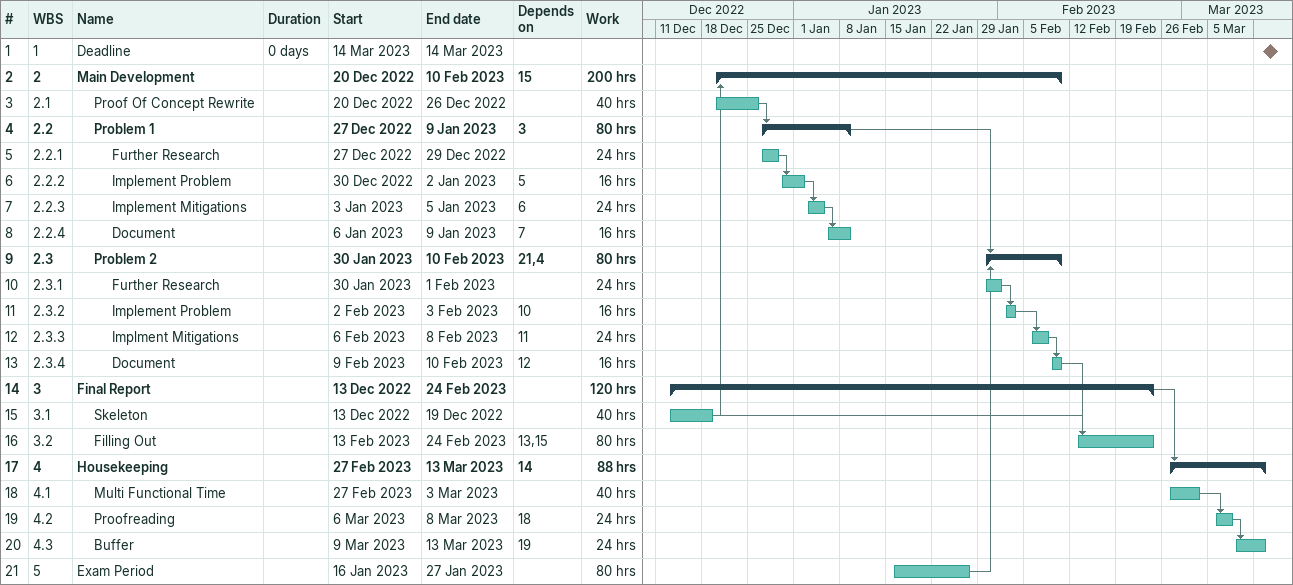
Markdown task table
| ID | WBS | Task | Duration | Start | Finish | Predecessors | Work (h) |
|---|---|---|---|---|---|---|---|
| 1 | 1 | Deadline | 0d | 2023-03-14 | 2023-03-14 |  |  |
| 2 | 2 | **Main Development** |  | 2022-12-20 | 2023-02-10 | 15 | 200 |
| 3 | 2.1 | Proof Of Concept Rewrite |  | 2022-12-20 | 2022-12-26 |  | 40 |
| 4 | 2.2 | **Problem 1** |  | 2022-12-27 | 2023-01-09 | 3 | 80 |
| 5 | 2.2.1 | Further Research |  | 2022-12-27 | 2022-12-29 |  | 24 |
| 6 | 2.2.2 | Implement Problem |  | 2022-12-30 | 2023-01-02 | 5 | 16 |
| 7 | 2.2.3 | Implement Mitigations |  | 2023-01-03 | 2023-01-05 | 6 | 24 |
| 8 | 2.2.4 | Document |  | 2023-01-06 | 2023-01-09 | 7 | 16 |
| 9 | 2.3 | **Problem 2** |  | 2023-01-30 | 2023-02-10 | 21, 4 | 80 |
| 10 | 2.3.1 | Further Research |  | 2023-01-30 | 2023-02-01 |  | 24 |
| 11 | 2.3.2 | Implement Problem |  | 2023-02-02 | 2023-02-03 | 10 | 16 |
| 12 | 2.3.3 | Implment Mitigations |  | 2023-02-06 | 2023-02-08 | 11 | 24 |
| 13 | 2.3.4 | Document |  | 2023-02-09 | 2023-02-10 | 12 | 16 |
| 14 | 3 | **Final Report** |  | 2022-12-13 | 2023-02-24 |  | 120 |
| 15 | 3.1 | Skeleton |  | 2022-12-13 | 2022-12-19 |  | 40 |
| 16 | 3.2 | Filling Out |  | 2023-02-13 | 2023-02-24 | 13, 15 | 80 |
| 17 | 4 | **Housekeeping** |  | 2023-02-27 | 2023-03-13 | 14 | 88 |
| 18 | 4.1 | Multi Functional Time |  | 2023-02-27 | 2023-03-03 |  | 40 |
| 19 | 4.2 | Proofreading |  | 2023-03-06 | 2023-03-08 | 18 | 24 |
| 20 | 4.3 | Buffer |  | 2023-03-09 | 2023-03-13 | 19 | 24 |
| 21 | 5 | Exam Period |  | 2023-01-16 | 2023-01-27 |  | 80 |
